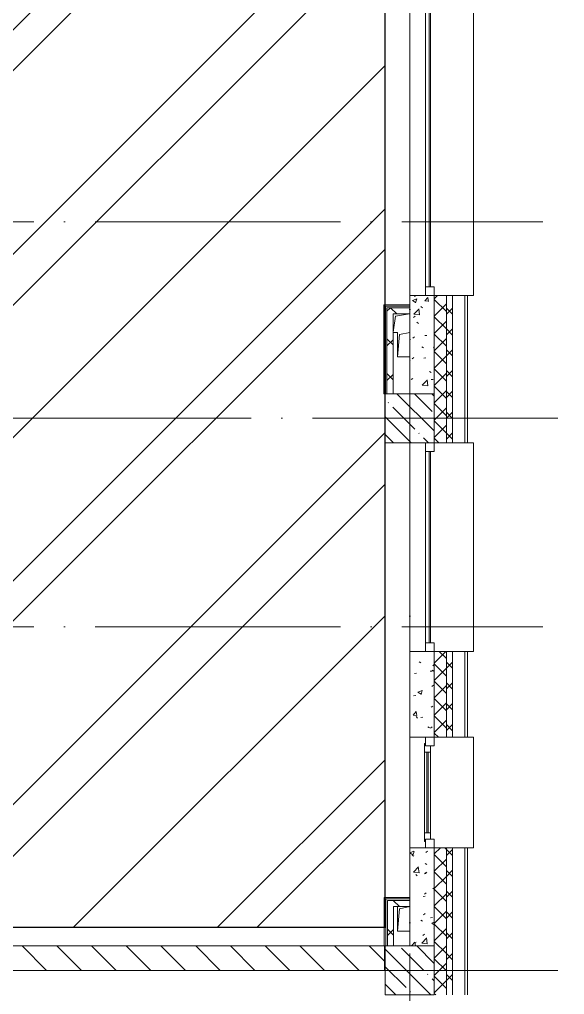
# Model space of a CAD drawing. Header units: millimetres. Extents: x -68946 to 690821, y -552984 to 293768.
# Drawn here: x 177625 to 182064, y -245627 to -237681 of the extents above; entities that cross this region are included whole.
import ezdxf

# ---------------------------------------------------------------- set-up
doc = ezdxf.new("R2010")
doc.units = ezdxf.units.MM
doc.linetypes.add('ADSK_Линия сетки', pattern=[2500, 2000, -250, 0, -250])
for name, color, linetype, lineweight in [('1.2) Стяжка 6 вып.', 30, 'Continuous', 30), ('1.3) Звуко-изол           6 вып.', 90, 'Continuous', 30), ('1.4) Стяжка 6 вып.', 30, 'Continuous', 30), ('A-DETL-GENF-OTLN', 250, 'Continuous', 5), ('A-FLOR-____-OTLN', 250, 'Continuous', 9), ('A-GLAZ-____-MCUT', 250, 'Continuous', 9), ('A-GLAZ-____-OTLN', 250, 'Continuous', 5), ('A-WALL-____-MCUT', 250, 'Continuous', 13), ('A-WALL-____-PATT', 250, 'Continuous', 13), ('A-WALL-FNSH-MCUT', 250, 'Continuous', 13), ('I-WALL-____-OTLN', 250, 'Continuous', 9), ('S-COLS-____-MCUT', 250, 'Continuous', 25), ('S-COLS-____-OTLN', 250, 'Continuous', 9), ('S-GRID-____-OTLN', 250, 'Continuous', 9)]:
    doc.layers.add(name, color=color, linetype=linetype, lineweight=lineweight)
pattern_1 = [(50, (28052.9, -258555.93), (364.36793, -31.8783), [38.1, -419.1]), (355, (28052.9, -258555.93), (-70.48585, 382.1133), [30.48, -335.28]), (100.451, (28083.27, -258558.6), (293.885, 350.2334), [32.38, -356.18]), (46.184, (28052.9, -258454.33), (542.1585, -84.0858), [57.15, -628.65]), (96.636, (28098.1, -258461.34), (474.8049, 494.8554), [48.57, -534.27]), (351.184, (28052.9, -258454.33), (474.8102, 494.85), [45.72, -502.92]), (21, (28103.7, -258479.73), (303.22847, -204.53046), [38.1, -419.1]), (326, (28103.7, -258479.73), (123.6039, 368.376), [30.48, -335.28]), (71.451, (28128.97, -258496.77), (426.8341, 163.8427), [32.38, -356.18]), (37.5, (28052.9, -258555.93), (6.17665, 169.11015), [16.764, -314.452, 16.764, -323.596, -336.55]), (37.5, (28052.9, -258555.93), (6.17665, 169.11015), [-671.576, 16.764, -319.786]), (7.5, (28052.9, -258555.93), (133.63888, 200.3615), [16.764, -177.292, 16.764, -306.832, -128.27]), (7.5, (28052.9, -258555.93), (133.63888, 200.3615), [-517.652, 16.764, -111.506]), (327.5, (27939.62, -258555.93), (271.18182, -11.45836), [16.764, -110.236, 16.764, -379.476, -525.78]), (327.5, (27939.62, -258555.93), (271.18182, -11.45836), [-523.24, 16.764, -509.016]), (317.5, (27888.82, -258555.93), (296.2585, 50.85285), [16.764, -148.336, 16.764, -246.38, -373.38]), (317.5, (27888.82, -258555.93), (296.2585, 50.85285), [-428.244, 16.764, -356.616])]
pattern_2 = [(45, (28052.9, -258555.93), (-141.42136, 141.42136), []), (135, (28052.9, -258555.93), (-141.42136, -141.42136), [])]

# ---------------------------------------------------------------- blocks, each defined once
blk = doc.blocks.new('Окно_СКБ_2Ст1 - Окно_СКБ_2Ст 3300_ОК2л-29018870-АР1_Маркировочный план 3 этажа секция 2_3')
at = {"layer": 'A-GLAZ-____-MCUT'}
for p, q in [((-1650, -195), (-1650, -125)), ((-1650, -125), (-1580, -125)), ((-1580, -125), (-1580, -195)), ((-820, -155), (-1580, -155)), ((-1580, -155), (-1580, -195)), ((-1530, -205), (-1530, -155)), ((-870, -205), (-870, -155)), ((-820, -195), (-820, -125)), ((-820, -125), (-750, -125)), ((-820, -195), (-820, -155)), ((-750, -125), (-750, -195)), ((1580, -195), (1580, -125)), ((1580, -125), (1650, -125)), ((1650, -125), (1650, -195)), ((-1580, -195), (-1650, -195)), ((-1580, -195), (-1600, -195)), ((-1600, -195), (-1600, -205)), ((-1600, -205), (-800, -205)), ((-800, -205), (-1600, -205)), ((-750, -195), (-820, -195)), ((-800, -195), (-820, -195)), ((-800, -205), (-800, -195)), ((1650, -195), (1580, -195))]:
    blk.add_line(p, q, dxfattribs=at)
at = {"layer": 'A-GLAZ-____-MCUT', "lineweight": 5}
for p, q in [((1580, -155), (-750, -155)), ((-1530, -175), (-870, -175)), ((-870, -185), (-1530, -185)), ((1580, -165), (-750, -165))]:
    blk.add_line(p, q, dxfattribs=at)
at = {"layer": 'A-GLAZ-____-OTLN'}
for p, q in [((-1650, -195), (-1600, -195)), ((-800, -195), (1650, -195))]:
    blk.add_line(p, q, dxfattribs=at)
blk = doc.blocks.new('Окно_СКБ_1Ст1 - 120_Окно_СКБ_1Ст_1700_ОК19Л-V61-АР1_Маркировочный план 3 этажа секция 2_3')
at = {"layer": 'A-GLAZ-____-MCUT'}
for p, q in [((-850, -195), (-850, -125)), ((-850, -125), (-780, -125)), ((-780, -125), (-780, -195)), ((780, -195), (780, -125)), ((780, -125), (850, -125)), ((850, -125), (850, -195)), ((-780, -195), (-850, -195)), ((850, -195), (780, -195))]:
    blk.add_line(p, q, dxfattribs=at)
at = {"layer": 'A-GLAZ-____-MCUT', "lineweight": 5}
for p, q in [((780, -155), (-780, -155)), ((780, -165), (-780, -165))]:
    blk.add_line(p, q, dxfattribs=at)
at = {"layer": 'A-GLAZ-____-OTLN'}
blk.add_line((-850, -195), (850, -195), dxfattribs=at)
blk = doc.blocks.new('Окно_СКБ_1Ст1 - 120_Окно_СКБ_1Ст_900_ОК6Л-29019246-АР1_Маркировочный план 3 этажа секция 2_3')
at = {"layer": 'A-GLAZ-____-MCUT'}
for p, q in [((-450, -195), (-450, -125)), ((-450, -125), (-380, -125)), ((-380, -125), (-380, -195)), ((380, -155), (-380, -155)), ((-380, -155), (-380, -195)), ((-330, -205), (-330, -155)), ((330, -205), (330, -155)), ((380, -195), (380, -125)), ((380, -125), (450, -125)), ((380, -195), (380, -155)), ((450, -125), (450, -195)), ((-380, -195), (-450, -195)), ((-380, -195), (-400, -195)), ((-400, -195), (-400, -205)), ((-400, -205), (400, -205)), ((400, -205), (-400, -205)), ((450, -195), (380, -195)), ((400, -195), (380, -195)), ((400, -205), (400, -195))]:
    blk.add_line(p, q, dxfattribs=at)
at = {"layer": 'A-GLAZ-____-MCUT', "lineweight": 5}
for p, q in [((-330, -175), (330, -175)), ((330, -185), (-330, -185))]:
    blk.add_line(p, q, dxfattribs=at)
at = {"layer": 'A-GLAZ-____-OTLN'}
for p, q in [((-450, -195), (-400, -195)), ((400, -195), (450, -195))]:
    blk.add_line(p, q, dxfattribs=at)
blk = doc.blocks.new('WNW_Отлив1 - Отлив_металлический 2-28598290-АР1_Маркировочный план 3 этажа секция 2_3')
at = {"layer": 'A-GLAZ-____-OTLN'}
for p, q in [((1650, 320), (-1650, 320)), ((-1650, 320), (-1650, 270)), ((1650, 270), (1650, 320))]:
    blk.add_line(p, q, dxfattribs=at)
blk = doc.blocks.new('WNW_Отлив1 - Отлив_металлический 2-28595994-АР1_Маркировочный план 3 этажа секция 2_3')
at = {"layer": 'A-GLAZ-____-OTLN'}
for p, q in [((850, 320), (-850, 320)), ((-850, 320), (-850, 270)), ((850, 270), (850, 320))]:
    blk.add_line(p, q, dxfattribs=at)
blk = doc.blocks.new('WNW_Отлив1 - Отлив_металлический 2-28596055-АР1_Маркировочный план 3 этажа секция 2_3')
at = {"layer": 'A-GLAZ-____-OTLN'}
for p, q in [((450, 320), (-450, 320)), ((-450, 320), (-450, 270)), ((450, 270), (450, 320))]:
    blk.add_line(p, q, dxfattribs=at)
blk = doc.blocks.new('BSC_Колонна _Прямоугольная - 400x400-V119-АР1_Маркировочный план 3 этажа секция 2_3')
at = {"layer": 'S-COLS-____-OTLN', "lineweight": 5}
h = blk.add_hatch(dxfattribs=at)
h.set_pattern_fill('FP_94', color=256, style=0, pattern_type=2)
h.set_pattern_definition([(135, (-152749.98, -17625), (-142.56192, -142.56192), []), (135, (-152607.42, -17625), (-142.56192, -142.56192), [252.016, -50.403, 3.353, -47.05])])
h.paths.add_polyline_path([(-200, -200), (200, -200), (200, 200), (-200, 200)])
at = {"layer": 'S-COLS-____-MCUT', "lineweight": 5}
for p, q in [((200, 200), (-200, 200)), ((-200, 200), (-200, -200)), ((200, -200), (200, 200)), ((-200, -200), (200, -200))]:
    blk.add_line(p, q, dxfattribs=at)
blk = doc.blocks.new('BSC_Колонна _Прямоугольная - 400x400-V121-АР1_Маркировочный план 3 этажа секция 2_3')
at = {"layer": 'S-COLS-____-OTLN', "lineweight": 5}
h = blk.add_hatch(dxfattribs=at)
h.set_pattern_fill('FP_96', color=256, style=0, pattern_type=2)
h.set_pattern_definition([(135, (-152749.98, -13125), (-142.56192, -142.56192), []), (135, (-152607.42, -13125), (-142.56192, -142.56192), [252.016, -50.403, 3.353, -47.05])])
h.paths.add_polyline_path([(0, -200), (200, -200), (200, 200), (-200, 200), (-200, -200), (0, -200)])
at = {"layer": 'S-COLS-____-MCUT', "lineweight": 5}
for p, q in [((200, 200), (-200, 200)), ((-200, 200), (-200, -200)), ((200, -200), (200, 200)), ((-200, -200), (200, -200))]:
    blk.add_line(p, q, dxfattribs=at)
blk = doc.blocks.new('_Wn_-As_OpeningMEP_floor__Rectangular - _Wn_-As_OpeningMEP_floor__Rectangular-34851889-АР1_Маркировочный план 3 этажа секция 2_3')
at = {"layer": 'A-DETL-GENF-OTLN', "lineweight": 5}
for p, q in [((-50, -50), (-32.3, 132.3)), ((-32.3, 132.3), (50, 150))]:
    blk.add_line(p, q, dxfattribs=at)
blk = doc.blocks.new('_Wn_-As_OpeningMEP_floor__Rectangular - _Wn_-As_OpeningMEP_floor__Rectangular-V190-АР1_Маркировочный план 3 этажа секция 2_3')
at = {"layer": 'A-DETL-GENF-OTLN', "lineweight": 5}
for p, q in [((-67.5, -24.9), (-48.5, 106)), ((-48.5, 106), (65.3, 124.6))]:
    blk.add_line(p, q, dxfattribs=at)

msp = doc.modelspace()

# ---------------------------------------------------------------- hatches: boundary and pattern name
at = {"layer": '1.2) Стяжка 6 вып.', "lineweight": 30}
h = msp.add_hatch(dxfattribs=at)
h.set_pattern_fill('ANSI31', color=256, scale=333)
h.paths.add_polyline_path([(173512.8838, -245079.3606), (180602.8838, -245079.3606), (180602.8838, -216661.0067), (173512.8838, -216661.0067)])
at = {"layer": '1.3) Звуко-изол           6 вып.', "lineweight": 30}
h = msp.add_hatch(dxfattribs=at)
h.set_pattern_fill('ANSI31', color=256, scale=500)
h.paths.add_polyline_path([(173512.8838, -245079.3606), (180602.8838, -245079.3606), (180602.8838, -216661.0067), (173512.8838, -216661.0067)])
at = {"layer": '1.4) Стяжка 6 вып.', "lineweight": 30}
h = msp.add_hatch(dxfattribs=at)
h.set_pattern_fill('ANSI32', color=256, scale=333)
h.paths.add_polyline_path([(173512.8838, -245079.3606), (180602.8838, -245079.3606), (180602.8838, -216661.0067), (173512.8838, -216661.0067)])
at = {"layer": 'A-WALL-____-PATT', "lineweight": 15}
h = msp.add_hatch(dxfattribs=at)
h.set_pattern_fill('FP_48', color=256, style=0, pattern_type=2)
h.set_pattern_definition([(135, (28052.9, -258555.93), (-84.85281, -84.85281), []), (225, (28052.9, -258555.93), (84.85281, -84.85281), [])])
h.paths.add_polyline_path([(181102.9057, -258830.9286), (181152.9057, -258830.6117), (181152.9057, -257930.9292), (181102.9057, -257930.9292), (181102.9057, -258734.6739)])
h.paths.add_polyline_path([(181152.9057, -256230.9292), (181152.9057, -255530.9292), (181102.9057, -255530.9292), (181102.9057, -256230.9292)])
h.paths.add_polyline_path([(181102.9057, -254630.9292), (181152.9057, -254630.9292), (181152.9057, -253430.9292), (181102.9057, -253430.9292), (181102.9057, -254230.9286)])
h.paths.add_polyline_path([(181102.9057, -250130.9292), (181152.9057, -250130.9292), (181152.9057, -248930.9292), (181102.9057, -248930.9292), (181102.9057, -250016.8744)])
h.paths.add_polyline_path([(181102.9057, -247230.9292), (181152.9057, -247230.9292), (181152.9057, -246530.9292), (181102.9057, -246530.9292)])
h.paths.add_polyline_path([(181102.9057, -245630.9286), (181152.9057, -245630.9286), (181152.9057, -244430.9292), (181102.9057, -244430.9292), (181102.9057, -245230.9286)])
h.paths.add_polyline_path([(181152.9057, -243530.9292), (181152.9057, -242830.9292), (181102.9057, -242830.9292), (181102.9057, -243530.9292)])
h.paths.add_polyline_path([(181102.9057, -241130.9292), (181152.9057, -241130.9292), (181152.9057, -239930.9292), (181102.9057, -239930.9292), (181102.9057, -240730.9286)])
h.paths.add_polyline_path([(181102.9057, -236630.9292), (181152.9057, -236630.9286), (181152.9057, -235430.9292), (181102.9057, -235430.9292), (181102.9057, -236230.9286)])
h.paths.add_polyline_path([(181102.9057, -232130.9292), (181152.9057, -232130.9292), (181152.9057, -230930.9292), (181102.9057, -230930.9292), (181102.9057, -231730.9286)])
h.paths.add_polyline_path([(181152.9057, -229230.9292), (181152.9057, -228530.9292), (181102.9057, -228530.9292), (181102.9057, -229230.9292)])
h.paths.add_polyline_path([(181102.9057, -227630.9292), (181152.9057, -227630.9292), (181152.9057, -226430.9292), (181102.9057, -226430.9292), (181102.9057, -227230.9286)])
h.paths.add_polyline_path([(181152.9057, -223130.9292), (181152.9057, -221930.9292), (181102.9057, -221930.9292), (181102.9057, -223130.9292)])
h.paths.add_polyline_path([(181102.9057, -218630.9292), (181152.9057, -218630.9292), (181152.9057, -217430.9286), (181102.9057, -217430.9286), (181102.9057, -217830.9286)])
h.paths.add_polyline_path([(181102.9057, -216530.9286), (181152.9057, -216530.9286), (181152.9057, -215830.9286), (181102.9057, -215830.9286), (181102.9057, -216130.928)])
h.paths.add_polyline_path([(181102.9057, -214130.9286), (181152.9057, -214130.9286), (181152.9057, -212930.9286), (181102.9057, -212930.9286), (181102.9057, -213520.9292)])
h.paths.add_polyline_path([(181102.9057, -211230.9286), (181152.9057, -211230.9286), (181152.9057, -210530.9292), (181102.9057, -210530.9292), (181102.9057, -210830.9286)])
h.paths.add_polyline_path([(181102.9057, -209630.9292), (181152.9057, -209630.9292), (181152.9057, -208430.9292), (181102.9057, -208430.9292)])
h.paths.add_polyline_path([(181102.9057, -205130.9292), (181152.9057, -205130.9292), (181152.9057, -203930.9292), (181102.9057, -203930.9292), (181102.9057, -204730.9286)])
h.paths.add_polyline_path([(181152.9057, -200630.9292), (181152.9057, -199480.9286), (181102.9057, -199480.9286), (181102.9057, -200630.9292)])
h = msp.add_hatch(dxfattribs=at)
h.set_pattern_fill('FP_49', color=256, style=0, pattern_type=2)
h.set_pattern_definition([(45, (28052.91, -258555.93), (-70.71068, 70.71068), []), (135, (28052.91, -258555.93), (-70.71068, -70.71068), [])])
h.paths.add_polyline_path([(181002.9057, -258730.9286), (181102.9057, -258730.9286), (181102.9057, -257930.9292), (181002.9057, -257930.9292), (181002.9057, -258530.9286)])
h.paths.add_polyline_path([(181002.9057, -256230.9292), (181102.9057, -256230.9292), (181102.9057, -255530.9292), (181002.9057, -255530.9292)])
h.paths.add_polyline_path([(181102.9057, -254630.9292), (181102.9057, -253430.9292), (181002.9057, -253430.9292), (181002.9057, -254630.9292)])
h.paths.add_polyline_path([(181102.9057, -250130.9292), (181102.9057, -248930.9292), (181002.9057, -248930.9292), (181002.9057, -250130.9292)])
h.paths.add_polyline_path([(181102.9057, -247230.9292), (181102.9057, -246530.9292), (181002.9057, -246530.9292), (181002.9057, -247230.9292)])
h.paths.add_polyline_path([(181002.9057, -245630.9286), (181102.9057, -245630.9286), (181102.9057, -244430.9292), (181002.9057, -244430.9292), (181002.9057, -245230.9286)])
h.paths.add_polyline_path([(181085.7461, -243530.9292), (181102.9057, -243530.9292), (181102.9057, -242830.9292), (181002.9057, -242830.9292), (181002.9057, -243530.9292)])
h.paths.add_polyline_path([(181102.9057, -241130.9292), (181102.9057, -239930.9292), (181002.9057, -239930.9292), (181002.9057, -241130.9292)])
h.paths.add_polyline_path([(181002.9057, -236630.9292), (181102.9057, -236630.9292), (181102.9057, -235430.9292), (181002.9057, -235430.9292), (181002.9057, -236230.9286)])
h.paths.add_polyline_path([(181002.9057, -232130.9292), (181102.9057, -232130.9292), (181102.9057, -230930.9292), (181002.9057, -230930.9292), (181002.9057, -231730.9286)])
h.paths.add_polyline_path([(181002.9057, -229230.9292), (181102.9057, -229230.9292), (181102.9057, -228530.9292), (181002.9057, -228530.9292), (181002.9057, -229168.7475)])
h.paths.add_polyline_path([(181102.9057, -227630.9292), (181102.9057, -226430.9292), (181002.9057, -226430.9292), (181002.9057, -227630.9292)])
h.paths.add_polyline_path([(181102.9057, -223130.9292), (181102.9057, -221930.9292), (181002.9057, -221930.9292), (181002.9057, -223130.9292)])
h.paths.add_polyline_path([(181002.9057, -218630.9292), (181102.9057, -218630.9292), (181102.9057, -217430.9286), (181002.9057, -217430.9286), (181002.9057, -217830.9286)])
h.paths.add_polyline_path([(181102.9057, -216530.9286), (181102.9057, -215830.9286), (181002.9057, -215830.9286), (181002.9057, -216530.9286)])
h.paths.add_polyline_path([(181002.9057, -214130.9286), (181102.9057, -214130.9286), (181102.9057, -212930.9286), (181002.9057, -212930.9286), (181002.9057, -213520.9292)])
h.paths.add_polyline_path([(181002.9057, -211230.9286), (181102.9057, -211230.9286), (181102.9057, -210530.9292), (181002.9057, -210530.9292), (181002.9057, -210830.9286)])
h.paths.add_polyline_path([(181102.9057, -209630.9292), (181102.9057, -208430.9292), (181002.9057, -208430.9292), (181002.9057, -209630.9292)])
h.paths.add_polyline_path([(181002.9057, -205130.9292), (181102.9057, -205130.9292), (181102.9057, -203930.9292), (181002.9057, -203930.9292), (181002.9057, -204730.9286)])
h.paths.add_polyline_path([(181102.9057, -200630.9292), (181102.9057, -199580.9286), (181002.9057, -199580.9286), (181002.9057, -200630.9292)])
h = msp.add_hatch(dxfattribs=at)
h.set_pattern_fill('FP_124', color=256, style=0, pattern_type=2)
h.set_pattern_definition(pattern_1)
h.paths.add_polyline_path([(181002.8838, -240730.9286), (181002.9057, -240730.9286), (181002.8838, -239930.9292), (180802.9057, -239930.9292), (180802.9057, -240730.9286), (180947.5197, -240730.9286)])
h = msp.add_hatch(dxfattribs=at)
h.set_pattern_fill('FP_52', color=256, style=0, pattern_type=2)
h.set_pattern_definition(pattern_2)
h.paths.add_polyline_path([(180802.8848, -240080.9286), (180802.9057, -240080.5733), (180802.8848, -240030.9286), (180617.9057, -240030.9286), (180617.9057, -240080.9286), (180667.9057, -240080.9286)])
h = msp.add_hatch(dxfattribs=at)
h.set_pattern_fill('FP_52', color=256, style=0, pattern_type=2)
h.set_pattern_definition(pattern_2)
h.paths.add_polyline_path([(180667.9057, -240730.9286), (180667.8848, -240080.9286), (180617.9057, -240080.9286), (180617.9057, -240730.9286)])
h = msp.add_hatch(dxfattribs=at)
h.set_pattern_fill('FP_124', color=256, style=0, pattern_type=2)
h.set_pattern_definition(pattern_1)
h.paths.add_polyline_path([(180947.5197, -245230.9286), (181002.9057, -245230.9286), (181002.8838, -244430.9292), (180802.9057, -244430.9292), (180802.9057, -245230.9286), (180904.7252, -245230.9286)])
h.paths.add_polyline_path([(180892.3617, -243530.9292), (181002.9057, -243530.9292), (181002.8838, -242830.9292), (180802.9057, -242830.9292), (180802.9057, -243530.9292), (180891.5519, -243530.9292)])
h = msp.add_hatch(dxfattribs=at)
h.set_pattern_fill('FP_52', color=256, style=0, pattern_type=2)
h.set_pattern_definition(pattern_2)
h.paths.add_polyline_path([(180702.9057, -244910.9246), (180802.8838, -244910.9246), (180802.8844, -244860.9246), (180620.9057, -244860.9246), (180620.9057, -244910.9246), (180670.9057, -244910.9246)])
h = msp.add_hatch(dxfattribs=at)
h.set_pattern_fill('FP_52', color=256, style=0, pattern_type=2)
h.set_pattern_definition(pattern_2)
h.paths.add_polyline_path([(180670.9057, -245230.9286), (180670.9057, -244910.9246), (180620.9057, -244910.9246), (180620.9057, -245230.9286)])
h = msp.add_hatch(dxfattribs=at)
h.set_pattern_fill('FP_1', color=256, style=0, pattern_type=2)
h.set_pattern_definition([(135, (28052.9, -258555.93), (-141.42136, -141.42136), [])])
h.paths.add_polyline_path([(179595.9167, -245430.9246), (180597.8838, -245430.9246), (180597.8838, -245230.9246), (173502.8838, -245230.9246), (173502.8838, -245430.9246), (176892.7107, -245430.9246)])

# ---------------------------------------------------------------- linework, layer by layer
at = {"layer": '1.2) Стяжка 6 вып.', "lineweight": 30}
msp.add_lwpolyline([(173512.8838, -245079.3606), (180602.8838, -245079.3606), (180602.8838, -216661.0067), (173512.8838, -216661.0067)], close=True, dxfattribs=at)
at = {"layer": 'A-FLOR-____-OTLN', "lineweight": 5}
for p, q in [((180702.8844, -240230.5733), (180667.9057, -240230.5733)), ((180702.8844, -240430.5733), (180702.8844, -240230.5733)), ((180802.8844, -240430.5733), (180702.8844, -240430.5733)), ((180702.9057, -245110.9246), (180702.9057, -244910.9246)), ((180802.9057, -245110.9246), (180702.9057, -245110.9246)), ((180602.8838, -245430.9246), (180597.8838, -245430.9246))]:
    msp.add_line(p, q, dxfattribs=at)
at = {"layer": 'A-WALL-____-MCUT', "color": 7, "lineweight": 15}
for p, q in [((180802.9057, -239930.9292), (180802.9057, -240730.9286)), ((181002.9057, -239930.9292), (180802.9057, -239930.9292)), ((181002.9057, -239930.9292), (181002.9057, -240730.9286)), ((181152.9057, -239930.9292), (181102.9057, -239930.9292)), ((181102.9057, -241130.9292), (181102.9057, -239930.9292)), ((181152.9057, -241130.9292), (181152.9057, -239930.9292)), ((180617.9057, -240030.9286), (180617.9057, -240730.9286)), ((180802.9057, -240030.9286), (180617.9057, -240030.9286)), ((180802.9057, -240080.9286), (180802.9057, -240030.9286)), ((180667.9057, -240730.9286), (180667.9057, -240080.9286)), ((180667.9057, -240080.9286), (180802.9057, -240080.9286)), ((181102.9057, -241130.9292), (181152.9057, -241130.9292)), ((180802.9057, -242830.9292), (180802.9057, -243530.9292)), ((181002.9057, -242830.9292), (180802.9057, -242830.9292)), ((181002.9057, -242830.9292), (181002.9057, -243530.9292)), ((181152.9057, -242830.9292), (181102.9057, -242830.9292)), ((181102.9057, -243530.9292), (181102.9057, -242830.9292)), ((181152.9057, -243530.9292), (181152.9057, -242830.9292)), ((180802.9057, -243530.9292), (181002.9057, -243530.9292)), ((181102.9057, -243530.9292), (181152.9057, -243530.9292)), ((180802.9057, -244430.9292), (180802.9057, -245230.9286)), ((181002.9057, -244430.9292), (180802.9057, -244430.9292)), ((181002.9057, -244430.9292), (181002.9057, -245230.9286)), ((181152.9057, -244430.9292), (181102.9057, -244430.9292)), ((181102.9057, -245630.9292), (181102.9057, -244430.9292)), ((181152.9057, -245630.9292), (181152.9057, -244430.9292)), ((180620.9057, -244860.9246), (180620.9057, -245230.9286)), ((180802.8844, -244860.9246), (180620.9057, -244860.9246)), ((180802.8844, -244910.9246), (180802.8844, -244860.9246)), ((180670.9057, -245230.9286), (180670.9057, -244910.9246)), ((180670.9057, -244910.9246), (180802.8844, -244910.9246)), ((180597.8838, -245230.9246), (173512.8838, -245230.928)), ((180597.8838, -245430.9246), (180597.8838, -245230.9246)), ((173512.8838, -245430.928), (180597.8838, -245430.9246))]:
    msp.add_line(p, q, dxfattribs=at)
at = {"layer": 'A-WALL-____-MCUT', "color": 10, "lineweight": 15}
for p, q in [((181102.9057, -239930.9292), (181002.9057, -239930.9292)), ((181252.9057, -239930.9292), (181152.9057, -239930.9292)), ((181002.9057, -241130.9292), (181102.9057, -241130.9292)), ((181152.9057, -241130.9292), (181252.9057, -241130.9292)), ((181102.9057, -242830.9292), (181002.9057, -242830.9292)), ((181252.9057, -242830.9292), (181152.9057, -242830.9292)), ((181002.9057, -243530.9292), (181102.9057, -243530.9292)), ((181152.9057, -243530.9292), (181252.9057, -243530.9292)), ((181102.9057, -244430.9292), (181002.9057, -244430.9292)), ((181252.9057, -244430.9292), (181152.9057, -244430.9292))]:
    msp.add_line(p, q, dxfattribs=at)
at = {"layer": 'A-WALL-____-MCUT', "lineweight": 15}
for p, q in [((181252.9057, -241130.9292), (181252.9057, -239930.9292)), ((180605.4057, -240018.4286), (180605.4057, -240730.9286)), ((180802.9057, -240018.4286), (180605.4057, -240018.4286)), ((181252.9057, -243530.9292), (181252.9057, -242830.9292)), ((181252.9057, -245630.9292), (181252.9057, -244430.9292)), ((180608.4057, -244848.4246), (180608.4057, -245230.9286)), ((180802.8844, -244848.4246), (180608.4057, -244848.4246))]:
    msp.add_line(p, q, dxfattribs=at)
at = {"layer": 'A-WALL-FNSH-MCUT', "lineweight": 15}
for p, q in [((181272.9057, -239930.9292), (181252.9057, -239930.9292)), ((181272.9057, -241130.9292), (181272.9057, -239930.9292)), ((180592.9057, -240005.9286), (180592.9057, -240730.9286)), ((180802.9057, -240005.9286), (180592.9057, -240005.9286)), ((180802.9057, -240030.9286), (180802.9057, -240005.9286)), ((180592.9057, -240730.9286), (180602.8838, -240730.9286)), ((181252.9057, -241130.9292), (181272.9057, -241130.9292)), ((181272.9057, -242830.9292), (181252.9057, -242830.9292)), ((181272.9057, -243530.9292), (181272.9057, -242830.9292)), ((181252.9057, -243530.9292), (181272.9057, -243530.9292)), ((181272.9057, -244430.9292), (181252.9057, -244430.9292)), ((181272.9057, -245630.9292), (181272.9057, -244430.9292)), ((180595.9057, -244835.9246), (180595.9057, -245230.9286)), ((180802.8844, -244835.9246), (180595.9057, -244835.9246)), ((180802.8844, -244860.9246), (180802.8844, -244835.9246)), ((180595.9057, -245230.9286), (180602.8838, -245230.9286))]:
    msp.add_line(p, q, dxfattribs=at)
at = {"layer": 'I-WALL-____-OTLN', "lineweight": 15}
for p, q in [((180802.9057, -239930.9292), (180802.9057, -236630.9286)), ((180802.9057, -242830.9292), (180802.9057, -241130.9286)), ((180802.9057, -244430.9292), (180802.9057, -243530.9292))]:
    msp.add_line(p, q, dxfattribs=at)
at = {"layer": 'S-GRID-____-OTLN', "linetype": 'ADSK_Линия сетки'}
for p, q in [((180802.9057, -262294.7685), (180802.9057, -197353.9241)), ((93236.8325, -239330.9286), (181888.5828, -239330.9286)), ((184510.8783, -240930.9286), (127372.9057, -240930.9286)), ((93236.8325, -242630.9286), (181888.5828, -242630.9286)), ((184510.8783, -245430.9286), (127372.9057, -245430.9286))]:
    msp.add_line(p, q, dxfattribs=at)

# ---------------------------------------------------------------- block references
at = {"layer": 'A-GLAZ-____-OTLN', "rotation": 269.9999999999999}
for name, p in [('Окно_СКБ_2Ст1 - Окно_СКБ_2Ст 3300_ОК2л-29018870-АР1_Маркировочный план 3 этажа секция 2_3', (181127.9057, -238280.9292)), ('WNW_Отлив1 - Отлив_металлический 2-28598290-АР1_Маркировочный план 3 этажа секция 2_3', (181002.9057, -238280.9292)), ('Окно_СКБ_1Ст1 - 120_Окно_СКБ_1Ст_1700_ОК19Л-V61-АР1_Маркировочный план 3 этажа секция 2_3', (181127.9057, -241980.9292)), ('WNW_Отлив1 - Отлив_металлический 2-28595994-АР1_Маркировочный план 3 этажа секция 2_3', (181002.9057, -241980.9292)), ('Окно_СКБ_1Ст1 - 120_Окно_СКБ_1Ст_900_ОК6Л-29019246-АР1_Маркировочный план 3 этажа секция 2_3', (181127.9057, -243980.9292)), ('WNW_Отлив1 - Отлив_металлический 2-28596055-АР1_Маркировочный план 3 этажа секция 2_3', (181002.9057, -243980.9292))]:
    msp.add_blockref(name, p, dxfattribs=at)
at = {"layer": 'A-GLAZ-____-OTLN'}
for name, p in [('_Wn_-As_OpeningMEP_floor__Rectangular - _Wn_-As_OpeningMEP_floor__Rectangular-V190-АР1_Маркировочный план 3 этажа секция 2_3', (180735.3848, -240205.5733)), ('_Wn_-As_OpeningMEP_floor__Rectangular - _Wn_-As_OpeningMEP_floor__Rectangular-34851889-АР1_Маркировочный план 3 этажа секция 2_3', (180752.8844, -240380.5733)), ('_Wn_-As_OpeningMEP_floor__Rectangular - _Wn_-As_OpeningMEP_floor__Rectangular-34851889-АР1_Маркировочный план 3 этажа секция 2_3', (180752.9057, -245060.9246))]:
    msp.add_blockref(name, p, dxfattribs=at)
at = {"layer": 'S-COLS-____-OTLN', "lineweight": 5}
for name, p in [('BSC_Колонна _Прямоугольная - 400x400-V119-АР1_Маркировочный план 3 этажа секция 2_3', (180802.8838, -240930.9286)), ('BSC_Колонна _Прямоугольная - 400x400-V121-АР1_Маркировочный план 3 этажа секция 2_3', (180802.8838, -245430.9286))]:
    msp.add_blockref(name, p, dxfattribs=at)

doc.saveas('drawing.dxf')
